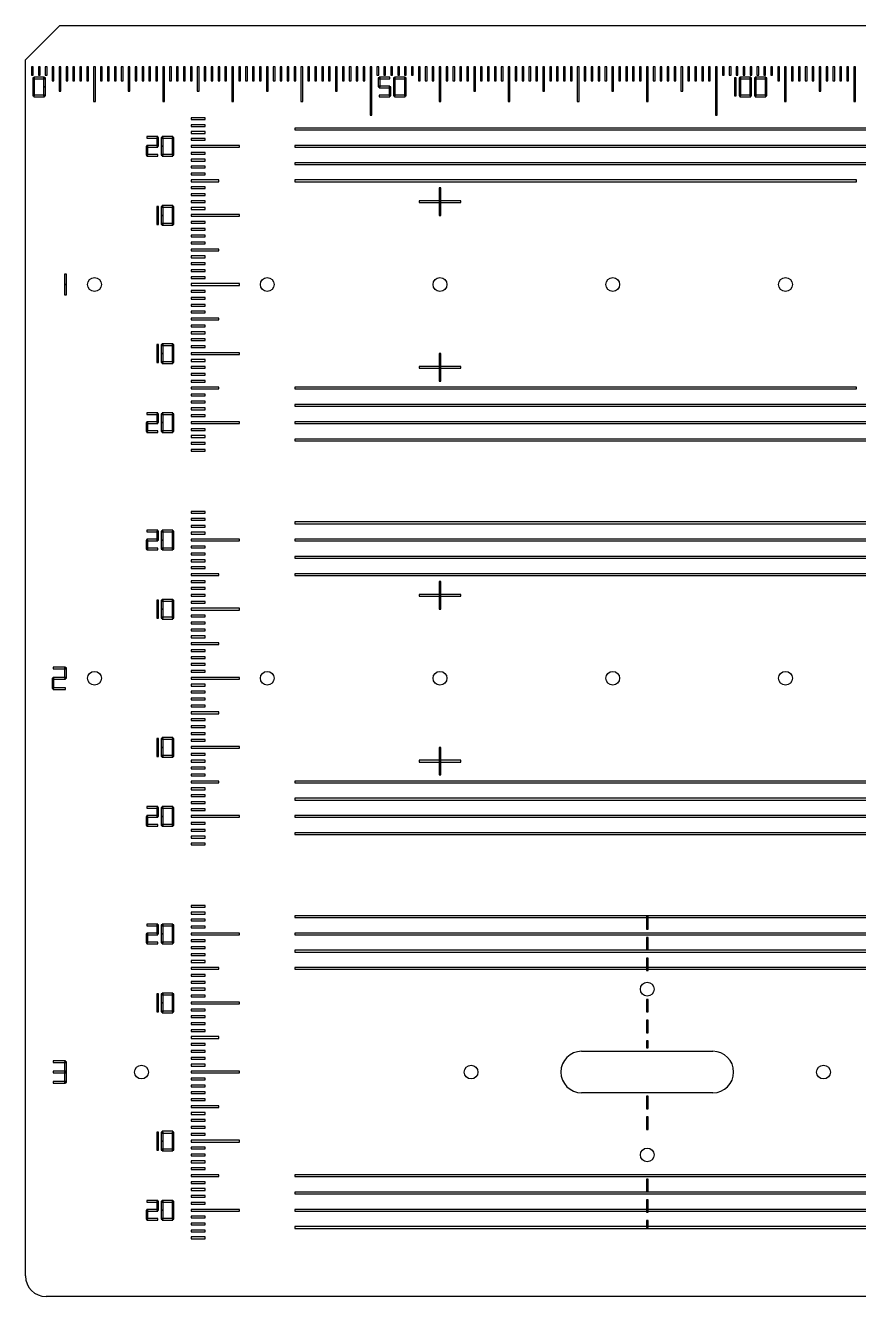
# Model space of a CAD drawing. Header units: millimetres. Extents: x 0 to 215, y 0 to 184.
# Drawn here: x 0 to 120.6, y 0 to 184 of the extents above; entities that cross this region are included whole.
import ezdxf

# ---------------------------------------------------------------- set-up
doc = ezdxf.new("R2010")
doc.units = ezdxf.units.MM
doc.layers.add('GRAVIROVANI', color=5, linetype='CONTINUOUS')
doc.layers.add('REZ', color=1, linetype='CONTINUOUS')

msp = doc.modelspace()

# ---------------------------------------------------------------- linework, layer by layer
at = {"layer": 'GRAVIROVANI'}
for points in [[(0.875, 178), (0.875, 176.8), (1.125, 176.8), (1.125, 178)], [(1.875, 178), (1.875, 176.8), (2.125, 176.8), (2.125, 178)], [(2.875, 178), (2.875, 176.8), (3.125, 176.8), (3.125, 178)], [(3.875, 178), (3.875, 176), (4.125, 176), (4.125, 178)], [(4.875, 178), (4.875, 174.5), (5.125, 174.5), (5.125, 178)], [(5.875, 178), (5.875, 176), (6.125, 176), (6.125, 178)], [(6.875, 178), (6.875, 176), (7.125, 176), (7.125, 178)], [(7.875, 178), (7.875, 176), (8.125, 176), (8.125, 178)], [(8.875, 178), (8.875, 176), (9.125, 176), (9.125, 178)], [(9.875, 178), (9.875, 173), (10.125, 173), (10.125, 178)], [(10.875, 178), (10.875, 176), (11.125, 176), (11.125, 178)], [(11.875, 178), (11.875, 176), (12.125, 176), (12.125, 178)], [(12.875, 178), (12.875, 176), (13.125, 176), (13.125, 178)], [(13.875, 178), (13.875, 176), (14.125, 176), (14.125, 178)], [(14.875, 178), (14.875, 174.5), (15.125, 174.5), (15.125, 178)], [(15.875, 178), (15.875, 176), (16.125, 176), (16.125, 178)], [(16.875, 178), (16.875, 176), (17.125, 176), (17.125, 178)], [(17.875, 178), (17.875, 176), (18.125, 176), (18.125, 178)], [(18.875, 178), (18.875, 176), (19.125, 176), (19.125, 178)], [(19.875, 178), (19.875, 173), (20.125, 173), (20.125, 178)], [(20.875, 178), (20.875, 176), (21.125, 176), (21.125, 178)], [(21.875, 178), (21.875, 176), (22.125, 176), (22.125, 178)], [(22.875, 178), (22.875, 176), (23.125, 176), (23.125, 178)], [(23.875, 178), (23.875, 176), (24.125, 176), (24.125, 178)], [(24.875, 178), (24.875, 174.5), (25.125, 174.5), (25.125, 178)], [(25.875, 178), (25.875, 176), (26.125, 176), (26.125, 178)], [(26.875, 178), (26.875, 176), (27.125, 176), (27.125, 178)], [(27.875, 178), (27.875, 176), (28.125, 176), (28.125, 178)], [(28.875, 178), (28.875, 176), (29.125, 176), (29.125, 178)], [(29.875, 178), (29.875, 173), (30.125, 173), (30.125, 178)], [(30.875, 178), (30.875, 176), (31.125, 176), (31.125, 178)], [(31.875, 178), (31.875, 176), (32.125, 176), (32.125, 178)], [(32.875, 178), (32.875, 176), (33.125, 176), (33.125, 178)], [(33.875, 178), (33.875, 176), (34.125, 176), (34.125, 178)], [(34.875, 178), (34.875, 174.5), (35.125, 174.5), (35.125, 178)], [(35.875, 178), (35.875, 176), (36.125, 176), (36.125, 178)], [(36.875, 178), (36.875, 176), (37.125, 176), (37.125, 178)], [(37.875, 178), (37.875, 176), (38.125, 176), (38.125, 178)], [(38.875, 178), (38.875, 176), (39.125, 176), (39.125, 178)], [(39.875, 178), (39.875, 173), (40.125, 173), (40.125, 178)], [(40.875, 178), (40.875, 176), (41.125, 176), (41.125, 178)], [(41.875, 178), (41.875, 176), (42.125, 176), (42.125, 178)], [(42.875, 178), (42.875, 176), (43.125, 176), (43.125, 178)], [(43.875, 178), (43.875, 176), (44.125, 176), (44.125, 178)], [(44.875, 178), (44.875, 174.5), (45.125, 174.5), (45.125, 178)], [(45.875, 178), (45.875, 176), (46.125, 176), (46.125, 178)], [(46.875, 178), (46.875, 176), (47.125, 176), (47.125, 178)], [(47.875, 178), (47.875, 176), (48.125, 176), (48.125, 178)], [(48.875, 178), (48.875, 176), (49.125, 176), (49.125, 178)], [(49.875, 178), (49.875, 171), (50.125, 171), (50.125, 178)], [(50.875, 178), (50.875, 176.8), (51.125, 176.8), (51.125, 178)], [(51.875, 178), (51.875, 176.8), (52.125, 176.8), (52.125, 178)], [(52.875, 178), (52.875, 176.8), (53.125, 176.8), (53.125, 178)], [(53.875, 178), (53.875, 176.8), (54.125, 176.8), (54.125, 178)], [(54.875, 178), (54.875, 176.8), (55.125, 176.8), (55.125, 178)], [(55.875, 178), (55.875, 176.8), (56.125, 176.8), (56.125, 178)], [(56.875, 178), (56.875, 176), (57.125, 176), (57.125, 178)], [(57.875, 178), (57.875, 176), (58.125, 176), (58.125, 178)], [(58.875, 178), (58.875, 176), (59.125, 176), (59.125, 178)], [(59.875, 178), (59.875, 173), (60.125, 173), (60.125, 178)], [(60.875, 178), (60.875, 176), (61.125, 176), (61.125, 178)], [(61.875, 178), (61.875, 176), (62.125, 176), (62.125, 178)], [(62.875, 178), (62.875, 176), (63.125, 176), (63.125, 178)], [(63.875, 178), (63.875, 176), (64.125, 176), (64.125, 178)], [(64.875, 178), (64.875, 174.5), (65.125, 174.5), (65.125, 178)], [(65.875, 178), (65.875, 176), (66.125, 176), (66.125, 178)], [(66.875, 178), (66.875, 176), (67.125, 176), (67.125, 178)], [(67.875, 178), (67.875, 176), (68.125, 176), (68.125, 178)], [(68.875, 178), (68.875, 176), (69.125, 176), (69.125, 178)], [(69.875, 178), (69.875, 173), (70.125, 173), (70.125, 178)], [(70.875, 178), (70.875, 176), (71.125, 176), (71.125, 178)], [(71.875, 178), (71.875, 176), (72.125, 176), (72.125, 178)], [(72.875, 178), (72.875, 176), (73.125, 176), (73.125, 178)], [(73.875, 178), (73.875, 176), (74.125, 176), (74.125, 178)], [(74.875, 178), (74.875, 174.5), (75.125, 174.5), (75.125, 178)], [(75.875, 178), (75.875, 176), (76.125, 176), (76.125, 178)], [(76.875, 178), (76.875, 176), (77.125, 176), (77.125, 178)], [(77.875, 178), (77.875, 176), (78.125, 176), (78.125, 178)], [(78.875, 178), (78.875, 176), (79.125, 176), (79.125, 178)], [(79.875, 178), (79.875, 173), (80.125, 173), (80.125, 178)], [(80.875, 178), (80.875, 176), (81.125, 176), (81.125, 178)], [(81.875, 178), (81.875, 176), (82.125, 176), (82.125, 178)], [(82.875, 178), (82.875, 176), (83.125, 176), (83.125, 178)], [(83.875, 178), (83.875, 176), (84.125, 176), (84.125, 178)], [(84.875, 178), (84.875, 174.5), (85.125, 174.5), (85.125, 178)], [(85.875, 178), (85.875, 176), (86.125, 176), (86.125, 178)], [(86.875, 178), (86.875, 176), (87.125, 176), (87.125, 178)], [(87.875, 178), (87.875, 176), (88.125, 176), (88.125, 178)], [(88.875, 178), (88.875, 176), (89.125, 176), (89.125, 178)], [(89.875, 178), (89.875, 173), (90.125, 173), (90.125, 178)], [(90.875, 178), (90.875, 176), (91.125, 176), (91.125, 178)], [(91.875, 178), (91.875, 176), (92.125, 176), (92.125, 178)], [(92.875, 178), (92.875, 176), (93.125, 176), (93.125, 178)], [(93.875, 178), (93.875, 176), (94.125, 176), (94.125, 178)], [(94.875, 178), (94.875, 174.5), (95.125, 174.5), (95.125, 178)], [(95.875, 178), (95.875, 176), (96.125, 176), (96.125, 178)], [(96.875, 178), (96.875, 176), (97.125, 176), (97.125, 178)], [(97.875, 178), (97.875, 176), (98.125, 176), (98.125, 178)], [(98.875, 178), (98.875, 176), (99.125, 176), (99.125, 178)], [(99.875, 178), (99.875, 171), (100.125, 171), (100.125, 178)], [(100.875, 178), (100.875, 176.8), (101.125, 176.8), (101.125, 178)], [(101.875, 178), (101.875, 176.8), (102.125, 176.8), (102.125, 178)], [(102.875, 178), (102.875, 176.8), (103.125, 176.8), (103.125, 178)], [(103.875, 178), (103.875, 176.8), (104.125, 176.8), (104.125, 178)], [(104.875, 178), (104.875, 176.8), (105.125, 176.8), (105.125, 178)], [(105.875, 178), (105.875, 176.8), (106.125, 176.8), (106.125, 178)], [(106.875, 178), (106.875, 176.8), (107.125, 176.8), (107.125, 178)], [(107.875, 178), (107.875, 176.8), (108.125, 176.8), (108.125, 178)], [(108.875, 178), (108.875, 176), (109.125, 176), (109.125, 178)], [(109.875, 178), (109.875, 173), (110.125, 173), (110.125, 178)], [(110.875, 178), (110.875, 176), (111.125, 176), (111.125, 178)], [(111.875, 178), (111.875, 176), (112.125, 176), (112.125, 178)], [(112.875, 178), (112.875, 176), (113.125, 176), (113.125, 178)], [(113.875, 178), (113.875, 176), (114.125, 176), (114.125, 178)], [(114.875, 178), (114.875, 174.5), (115.125, 174.5), (115.125, 178)], [(115.875, 178), (115.875, 176), (116.125, 176), (116.125, 178)], [(116.875, 178), (116.875, 176), (117.125, 176), (117.125, 178)], [(117.875, 178), (117.875, 176), (118.125, 176), (118.125, 178)], [(118.875, 178), (118.875, 176), (119.125, 176), (119.125, 178)], [(119.875, 178), (119.875, 173), (120.125, 173), (120.125, 178)], [(1.075, 176.4), (1.075, 175.1), (1.325, 175.1), (1.325, 176.4)], [(1.075, 175.1), (1.075, 173.8), (1.325, 173.8), (1.325, 175.1)], [(1.2, 176.275), (2.76, 176.275), (2.76, 176.525), (1.2, 176.525)], [(2.635, 176.4), (2.635, 175.1), (2.885, 175.1), (2.885, 176.4)], [(2.635, 175.1), (2.635, 173.8), (2.885, 173.8), (2.885, 175.1)], [(51.075, 176.4), (51.075, 175.1), (51.325, 175.1), (51.325, 176.4)], [(51.2, 176.275), (52.76, 176.275), (52.76, 176.525), (51.2, 176.525)], [(51.2, 174.975), (52.76, 174.975), (52.76, 175.225), (51.2, 175.225)], [(52.635, 175.1), (52.635, 173.8), (52.885, 173.8), (52.885, 175.1)], [(53.285, 176.4), (53.285, 175.1), (53.535, 175.1), (53.535, 176.4)], [(53.285, 175.1), (53.285, 173.8), (53.535, 173.8), (53.535, 175.1)], [(53.41, 176.275), (54.97, 176.275), (54.97, 176.525), (53.41, 176.525)], [(54.845, 176.4), (54.845, 175.1), (55.095, 175.1), (55.095, 176.4)], [(54.845, 175.1), (54.845, 173.8), (55.095, 173.8), (55.095, 175.1)], [(102.635, 176.4), (102.635, 175.1), (102.885, 175.1), (102.885, 176.4)], [(102.635, 175.1), (102.635, 173.8), (102.885, 173.8), (102.885, 175.1)], [(103.285, 176.4), (103.285, 175.1), (103.535, 175.1), (103.535, 176.4)], [(103.285, 175.1), (103.285, 173.8), (103.535, 173.8), (103.535, 175.1)], [(103.41, 176.275), (104.97, 176.275), (104.97, 176.525), (103.41, 176.525)], [(104.845, 176.4), (104.845, 175.1), (105.095, 175.1), (105.095, 176.4)], [(104.845, 175.1), (104.845, 173.8), (105.095, 173.8), (105.095, 175.1)], [(105.495, 176.4), (105.495, 175.1), (105.745, 175.1), (105.745, 176.4)], [(105.495, 175.1), (105.495, 173.8), (105.745, 173.8), (105.745, 175.1)], [(105.62, 176.275), (107.18, 176.275), (107.18, 176.525), (105.62, 176.525)], [(107.055, 176.4), (107.055, 175.1), (107.305, 175.1), (107.305, 176.4)], [(107.055, 175.1), (107.055, 173.8), (107.305, 173.8), (107.305, 175.1)], [(1.2, 173.675), (2.76, 173.675), (2.76, 173.925), (1.2, 173.925)], [(51.2, 173.675), (52.76, 173.675), (52.76, 173.925), (51.2, 173.925)], [(53.41, 173.675), (54.97, 173.675), (54.97, 173.925), (53.41, 173.925)], [(103.41, 173.675), (104.97, 173.675), (104.97, 173.925), (103.41, 173.925)], [(105.62, 173.675), (107.18, 173.675), (107.18, 173.925), (105.62, 173.925)], [(24, 170.375), (26, 170.375), (26, 170.625), (24, 170.625)], [(24, 169.375), (26, 169.375), (26, 169.625), (24, 169.625)], [(17.58, 167.675), (19.14, 167.675), (19.14, 167.925), (17.58, 167.925)], [(19.015, 167.8), (19.015, 166.5), (19.265, 166.5), (19.265, 167.8)], [(19.665, 167.8), (19.665, 166.5), (19.915, 166.5), (19.915, 167.8)], [(19.79, 167.675), (21.35, 167.675), (21.35, 167.925), (19.79, 167.925)], [(21.225, 167.8), (21.225, 166.5), (21.475, 166.5), (21.475, 167.8)], [(24, 168.375), (26, 168.375), (26, 168.625), (24, 168.625)], [(24, 167.375), (26, 167.375), (26, 167.625), (24, 167.625)], [(39, 168.875), (134.687, 168.875), (134.687, 169.125), (39, 169.125)], [(17.455, 166.5), (17.455, 165.2), (17.705, 165.2), (17.705, 166.5)], [(17.58, 166.375), (19.14, 166.375), (19.14, 166.625), (17.58, 166.625)], [(19.665, 166.5), (19.665, 165.2), (19.915, 165.2), (19.915, 166.5)], [(21.225, 166.5), (21.225, 165.2), (21.475, 165.2), (21.475, 166.5)], [(24, 166.375), (31, 166.375), (31, 166.625), (24, 166.625)], [(24, 165.375), (26, 165.375), (26, 165.625), (24, 165.625)], [(39, 166.375), (129.887, 166.375), (129.887, 166.625), (39, 166.625)], [(17.58, 165.075), (19.14, 165.075), (19.14, 165.325), (17.58, 165.325)], [(19.79, 165.075), (21.35, 165.075), (21.35, 165.325), (19.79, 165.325)], [(24, 164.375), (26, 164.375), (26, 164.625), (24, 164.625)], [(39, 163.875), (125.087, 163.875), (125.087, 164.125), (39, 164.125)], [(24, 163.375), (26, 163.375), (26, 163.625), (24, 163.625)], [(24, 162.375), (26, 162.375), (26, 162.625), (24, 162.625)], [(24, 161.375), (28, 161.375), (28, 161.625), (24, 161.625)], [(24, 160.375), (26, 160.375), (26, 160.625), (24, 160.625)], [(39, 161.375), (120.287, 161.375), (120.287, 161.625), (39, 161.625)], [(59.875, 160.5), (59.875, 156.5), (60.125, 156.5), (60.125, 160.5)], [(24, 159.375), (26, 159.375), (26, 159.625), (24, 159.625)], [(24, 158.375), (26, 158.375), (26, 158.625), (24, 158.625)], [(57, 158.375), (63, 158.375), (63, 158.625), (57, 158.625)], [(19.015, 157.8), (19.015, 156.5), (19.265, 156.5), (19.265, 157.8)], [(19.015, 156.5), (19.015, 155.2), (19.265, 155.2), (19.265, 156.5)], [(19.665, 157.8), (19.665, 156.5), (19.915, 156.5), (19.915, 157.8)], [(19.665, 156.5), (19.665, 155.2), (19.915, 155.2), (19.915, 156.5)], [(19.79, 157.675), (21.35, 157.675), (21.35, 157.925), (19.79, 157.925)], [(21.225, 157.8), (21.225, 156.5), (21.475, 156.5), (21.475, 157.8)], [(21.225, 156.5), (21.225, 155.2), (21.475, 155.2), (21.475, 156.5)], [(24, 157.375), (26, 157.375), (26, 157.625), (24, 157.625)], [(24, 156.375), (31, 156.375), (31, 156.625), (24, 156.625)], [(19.79, 155.075), (21.35, 155.075), (21.35, 155.325), (19.79, 155.325)], [(24, 155.375), (26, 155.375), (26, 155.625), (24, 155.625)], [(24, 154.375), (26, 154.375), (26, 154.625), (24, 154.625)], [(24, 153.375), (26, 153.375), (26, 153.625), (24, 153.625)], [(24, 152.375), (26, 152.375), (26, 152.625), (24, 152.625)], [(24, 151.375), (28, 151.375), (28, 151.625), (24, 151.625)], [(24, 150.375), (26, 150.375), (26, 150.625), (24, 150.625)], [(24, 149.375), (26, 149.375), (26, 149.625), (24, 149.625)], [(5.675, 148), (5.675, 146.5), (5.925, 146.5), (5.925, 148)], [(24, 148.375), (26, 148.375), (26, 148.625), (24, 148.625)], [(24, 147.375), (26, 147.375), (26, 147.625), (24, 147.625)], [(5.675, 146.5), (5.675, 145), (5.925, 145), (5.925, 146.5)], [(24, 146.375), (31, 146.375), (31, 146.625), (24, 146.625)], [(24, 145.375), (26, 145.375), (26, 145.625), (24, 145.625)], [(24, 144.375), (26, 144.375), (26, 144.625), (24, 144.625)], [(24, 143.375), (26, 143.375), (26, 143.625), (24, 143.625)], [(24, 142.375), (26, 142.375), (26, 142.625), (24, 142.625)], [(24, 141.375), (28, 141.375), (28, 141.625), (24, 141.625)], [(24, 140.375), (26, 140.375), (26, 140.625), (24, 140.625)], [(24, 139.375), (26, 139.375), (26, 139.625), (24, 139.625)], [(24, 138.375), (26, 138.375), (26, 138.625), (24, 138.625)], [(19.015, 137.8), (19.015, 136.5), (19.265, 136.5), (19.265, 137.8)], [(19.015, 136.5), (19.015, 135.2), (19.265, 135.2), (19.265, 136.5)], [(19.665, 137.8), (19.665, 136.5), (19.915, 136.5), (19.915, 137.8)], [(19.665, 136.5), (19.665, 135.2), (19.915, 135.2), (19.915, 136.5)], [(19.79, 137.675), (21.35, 137.675), (21.35, 137.925), (19.79, 137.925)], [(21.225, 137.8), (21.225, 136.5), (21.475, 136.5), (21.475, 137.8)], [(21.225, 136.5), (21.225, 135.2), (21.475, 135.2), (21.475, 136.5)], [(24, 137.375), (26, 137.375), (26, 137.625), (24, 137.625)], [(24, 136.375), (31, 136.375), (31, 136.625), (24, 136.625)], [(59.875, 136.5), (59.875, 132.5), (60.125, 132.5), (60.125, 136.5)], [(19.79, 135.075), (21.35, 135.075), (21.35, 135.325), (19.79, 135.325)], [(24, 135.375), (26, 135.375), (26, 135.625), (24, 135.625)], [(24, 134.375), (26, 134.375), (26, 134.625), (24, 134.625)], [(57, 134.375), (63, 134.375), (63, 134.625), (57, 134.625)], [(24, 133.375), (26, 133.375), (26, 133.625), (24, 133.625)], [(24, 132.375), (26, 132.375), (26, 132.625), (24, 132.625)], [(24, 131.375), (28, 131.375), (28, 131.625), (24, 131.625)], [(39, 131.375), (120.287, 131.375), (120.287, 131.625), (39, 131.625)], [(24, 130.375), (26, 130.375), (26, 130.625), (24, 130.625)], [(24, 129.375), (26, 129.375), (26, 129.625), (24, 129.625)], [(39, 128.875), (125.087, 128.875), (125.087, 129.125), (39, 129.125)], [(17.58, 127.675), (19.14, 127.675), (19.14, 127.925), (17.58, 127.925)], [(19.015, 127.8), (19.015, 126.5), (19.265, 126.5), (19.265, 127.8)], [(19.665, 127.8), (19.665, 126.5), (19.915, 126.5), (19.915, 127.8)], [(19.79, 127.675), (21.35, 127.675), (21.35, 127.925), (19.79, 127.925)], [(21.225, 127.8), (21.225, 126.5), (21.475, 126.5), (21.475, 127.8)], [(24, 128.375), (26, 128.375), (26, 128.625), (24, 128.625)], [(24, 127.375), (26, 127.375), (26, 127.625), (24, 127.625)], [(17.455, 126.5), (17.455, 125.2), (17.705, 125.2), (17.705, 126.5)], [(17.58, 126.375), (19.14, 126.375), (19.14, 126.625), (17.58, 126.625)], [(17.58, 125.075), (19.14, 125.075), (19.14, 125.325), (17.58, 125.325)], [(19.665, 126.5), (19.665, 125.2), (19.915, 125.2), (19.915, 126.5)], [(19.79, 125.075), (21.35, 125.075), (21.35, 125.325), (19.79, 125.325)], [(21.225, 126.5), (21.225, 125.2), (21.475, 125.2), (21.475, 126.5)], [(24, 126.375), (31, 126.375), (31, 126.625), (24, 126.625)], [(24, 125.375), (26, 125.375), (26, 125.625), (24, 125.625)], [(39, 126.375), (129.887, 126.375), (129.887, 126.625), (39, 126.625)], [(24, 124.375), (26, 124.375), (26, 124.625), (24, 124.625)], [(24, 123.375), (26, 123.375), (26, 123.625), (24, 123.625)], [(39, 123.875), (134.687, 123.875), (134.687, 124.125), (39, 124.125)], [(24, 122.375), (26, 122.375), (26, 122.625), (24, 122.625)], [(24, 113.375), (26, 113.375), (26, 113.625), (24, 113.625)], [(24, 112.375), (26, 112.375), (26, 112.625), (24, 112.625)], [(17.58, 110.675), (19.14, 110.675), (19.14, 110.925), (17.58, 110.925)], [(19.015, 110.8), (19.015, 109.5), (19.265, 109.5), (19.265, 110.8)], [(19.665, 110.8), (19.665, 109.5), (19.915, 109.5), (19.915, 110.8)], [(19.79, 110.675), (21.35, 110.675), (21.35, 110.925), (19.79, 110.925)], [(21.225, 110.8), (21.225, 109.5), (21.475, 109.5), (21.475, 110.8)], [(24, 111.375), (26, 111.375), (26, 111.625), (24, 111.625)], [(24, 110.375), (26, 110.375), (26, 110.625), (24, 110.625)], [(39, 111.875), (172.7, 111.875), (172.7, 112.125), (39, 112.125)], [(17.455, 109.5), (17.455, 108.2), (17.705, 108.2), (17.705, 109.5)], [(17.58, 109.375), (19.14, 109.375), (19.14, 109.625), (17.58, 109.625)], [(19.665, 109.5), (19.665, 108.2), (19.915, 108.2), (19.915, 109.5)], [(21.225, 109.5), (21.225, 108.2), (21.475, 108.2), (21.475, 109.5)], [(24, 109.375), (31, 109.375), (31, 109.625), (24, 109.625)], [(24, 108.375), (26, 108.375), (26, 108.625), (24, 108.625)], [(39, 109.375), (167.9, 109.375), (167.9, 109.625), (39, 109.625)], [(17.58, 108.075), (19.14, 108.075), (19.14, 108.325), (17.58, 108.325)], [(19.79, 108.075), (21.35, 108.075), (21.35, 108.325), (19.79, 108.325)], [(24, 107.375), (26, 107.375), (26, 107.625), (24, 107.625)], [(39, 106.875), (163.1, 106.875), (163.1, 107.125), (39, 107.125)], [(24, 106.375), (26, 106.375), (26, 106.625), (24, 106.625)], [(24, 105.375), (26, 105.375), (26, 105.625), (24, 105.625)], [(24, 104.375), (28, 104.375), (28, 104.625), (24, 104.625)], [(24, 103.375), (26, 103.375), (26, 103.625), (24, 103.625)], [(39, 104.375), (158.3, 104.375), (158.3, 104.625), (39, 104.625)], [(59.875, 103.5), (59.875, 99.5), (60.125, 99.5), (60.125, 103.5)], [(24, 102.375), (26, 102.375), (26, 102.625), (24, 102.625)], [(24, 101.375), (26, 101.375), (26, 101.625), (24, 101.625)], [(57, 101.375), (63, 101.375), (63, 101.625), (57, 101.625)], [(19.015, 100.8), (19.015, 99.5), (19.265, 99.5), (19.265, 100.8)], [(19.015, 99.5), (19.015, 98.2), (19.265, 98.2), (19.265, 99.5)], [(19.665, 100.8), (19.665, 99.5), (19.915, 99.5), (19.915, 100.8)], [(19.665, 99.5), (19.665, 98.2), (19.915, 98.2), (19.915, 99.5)], [(19.79, 100.675), (21.35, 100.675), (21.35, 100.925), (19.79, 100.925)], [(21.225, 100.8), (21.225, 99.5), (21.475, 99.5), (21.475, 100.8)], [(21.225, 99.5), (21.225, 98.2), (21.475, 98.2), (21.475, 99.5)], [(24, 100.375), (26, 100.375), (26, 100.625), (24, 100.625)], [(24, 99.375), (31, 99.375), (31, 99.625), (24, 99.625)], [(19.79, 98.075), (21.35, 98.075), (21.35, 98.325), (19.79, 98.325)], [(24, 98.375), (26, 98.375), (26, 98.625), (24, 98.625)], [(24, 97.375), (26, 97.375), (26, 97.625), (24, 97.625)], [(24, 96.375), (26, 96.375), (26, 96.625), (24, 96.625)], [(24, 95.375), (26, 95.375), (26, 95.625), (24, 95.625)], [(24, 94.375), (28, 94.375), (28, 94.625), (24, 94.625)], [(24, 93.375), (26, 93.375), (26, 93.625), (24, 93.625)], [(24, 92.375), (26, 92.375), (26, 92.625), (24, 92.625)], [(4, 90.875), (5.8, 90.875), (5.8, 91.125), (4, 91.125)], [(5.675, 91), (5.675, 89.5), (5.925, 89.5), (5.925, 91)], [(24, 91.375), (26, 91.375), (26, 91.625), (24, 91.625)], [(24, 90.375), (26, 90.375), (26, 90.625), (24, 90.625)], [(3.875, 89.5), (3.875, 88), (4.125, 88), (4.125, 89.5)], [(4, 89.375), (5.8, 89.375), (5.8, 89.625), (4, 89.625)], [(24, 89.375), (31, 89.375), (31, 89.625), (24, 89.625)], [(24, 88.375), (26, 88.375), (26, 88.625), (24, 88.625)], [(4, 87.875), (5.8, 87.875), (5.8, 88.125), (4, 88.125)], [(24, 87.375), (26, 87.375), (26, 87.625), (24, 87.625)], [(24, 86.375), (26, 86.375), (26, 86.625), (24, 86.625)], [(24, 85.375), (26, 85.375), (26, 85.625), (24, 85.625)], [(24, 84.375), (28, 84.375), (28, 84.625), (24, 84.625)], [(24, 83.375), (26, 83.375), (26, 83.625), (24, 83.625)], [(24, 82.375), (26, 82.375), (26, 82.625), (24, 82.625)], [(24, 81.375), (26, 81.375), (26, 81.625), (24, 81.625)], [(19.015, 80.8), (19.015, 79.5), (19.265, 79.5), (19.265, 80.8)], [(19.015, 79.5), (19.015, 78.2), (19.265, 78.2), (19.265, 79.5)], [(19.665, 80.8), (19.665, 79.5), (19.915, 79.5), (19.915, 80.8)], [(19.665, 79.5), (19.665, 78.2), (19.915, 78.2), (19.915, 79.5)], [(19.79, 80.675), (21.35, 80.675), (21.35, 80.925), (19.79, 80.925)], [(21.225, 80.8), (21.225, 79.5), (21.475, 79.5), (21.475, 80.8)], [(21.225, 79.5), (21.225, 78.2), (21.475, 78.2), (21.475, 79.5)], [(24, 80.375), (26, 80.375), (26, 80.625), (24, 80.625)], [(24, 79.375), (31, 79.375), (31, 79.625), (24, 79.625)], [(59.875, 79.5), (59.875, 75.5), (60.125, 75.5), (60.125, 79.5)], [(19.79, 78.075), (21.35, 78.075), (21.35, 78.325), (19.79, 78.325)], [(24, 78.375), (26, 78.375), (26, 78.625), (24, 78.625)], [(24, 77.375), (26, 77.375), (26, 77.625), (24, 77.625)], [(57, 77.375), (63, 77.375), (63, 77.625), (57, 77.625)], [(24, 76.375), (26, 76.375), (26, 76.625), (24, 76.625)], [(24, 75.375), (26, 75.375), (26, 75.625), (24, 75.625)], [(24, 74.375), (28, 74.375), (28, 74.625), (24, 74.625)], [(24, 73.375), (26, 73.375), (26, 73.625), (24, 73.625)], [(39, 74.375), (158.3, 74.375), (158.3, 74.625), (39, 74.625)], [(24, 72.375), (26, 72.375), (26, 72.625), (24, 72.625)], [(39, 71.875), (163.1, 71.875), (163.1, 72.125), (39, 72.125)], [(17.58, 70.675), (19.14, 70.675), (19.14, 70.925), (17.58, 70.925)], [(19.015, 70.8), (19.015, 69.5), (19.265, 69.5), (19.265, 70.8)], [(19.665, 70.8), (19.665, 69.5), (19.915, 69.5), (19.915, 70.8)], [(19.79, 70.675), (21.35, 70.675), (21.35, 70.925), (19.79, 70.925)], [(21.225, 70.8), (21.225, 69.5), (21.475, 69.5), (21.475, 70.8)], [(24, 71.375), (26, 71.375), (26, 71.625), (24, 71.625)], [(24, 70.375), (26, 70.375), (26, 70.625), (24, 70.625)], [(17.455, 69.5), (17.455, 68.2), (17.705, 68.2), (17.705, 69.5)], [(17.58, 69.375), (19.14, 69.375), (19.14, 69.625), (17.58, 69.625)], [(17.58, 68.075), (19.14, 68.075), (19.14, 68.325), (17.58, 68.325)], [(19.665, 69.5), (19.665, 68.2), (19.915, 68.2), (19.915, 69.5)], [(19.79, 68.075), (21.35, 68.075), (21.35, 68.325), (19.79, 68.325)], [(21.225, 69.5), (21.225, 68.2), (21.475, 68.2), (21.475, 69.5)], [(24, 69.375), (31, 69.375), (31, 69.625), (24, 69.625)], [(24, 68.375), (26, 68.375), (26, 68.625), (24, 68.625)], [(39, 69.375), (167.9, 69.375), (167.9, 69.625), (39, 69.625)], [(24, 67.375), (26, 67.375), (26, 67.625), (24, 67.625)], [(24, 66.375), (26, 66.375), (26, 66.625), (24, 66.625)], [(39, 66.875), (172.7, 66.875), (172.7, 67.125), (39, 67.125)], [(24, 65.375), (26, 65.375), (26, 65.625), (24, 65.625)], [(24, 56.375), (26, 56.375), (26, 56.625), (24, 56.625)], [(24, 55.375), (26, 55.375), (26, 55.625), (24, 55.625)], [(17.58, 53.675), (19.14, 53.675), (19.14, 53.925), (17.58, 53.925)], [(19.015, 53.8), (19.015, 52.5), (19.265, 52.5), (19.265, 53.8)], [(19.665, 53.8), (19.665, 52.5), (19.915, 52.5), (19.915, 53.8)], [(19.79, 53.675), (21.35, 53.675), (21.35, 53.925), (19.79, 53.925)], [(21.225, 53.8), (21.225, 52.5), (21.475, 52.5), (21.475, 53.8)], [(24, 54.375), (26, 54.375), (26, 54.625), (24, 54.625)], [(24, 53.375), (26, 53.375), (26, 53.625), (24, 53.625)], [(39, 54.875), (189.4, 54.875), (189.4, 55.125), (39, 55.125)], [(89.875, 55), (89.875, 53.2), (90.125, 53.2), (90.125, 55)], [(17.455, 52.5), (17.455, 51.2), (17.705, 51.2), (17.705, 52.5)], [(17.58, 52.375), (19.14, 52.375), (19.14, 52.625), (17.58, 52.625)], [(19.665, 52.5), (19.665, 51.2), (19.915, 51.2), (19.915, 52.5)], [(21.225, 52.5), (21.225, 51.2), (21.475, 51.2), (21.475, 52.5)], [(24, 52.375), (31, 52.375), (31, 52.625), (24, 52.625)], [(24, 51.375), (26, 51.375), (26, 51.625), (24, 51.625)], [(39, 52.375), (184.6, 52.375), (184.6, 52.625), (39, 52.625)], [(89.875, 52), (89.875, 50.2), (90.125, 50.2), (90.125, 52)], [(17.58, 51.075), (19.14, 51.075), (19.14, 51.325), (17.58, 51.325)], [(19.79, 51.075), (21.35, 51.075), (21.35, 51.325), (19.79, 51.325)], [(24, 50.375), (26, 50.375), (26, 50.625), (24, 50.625)], [(39, 49.875), (179.8, 49.875), (179.8, 50.125), (39, 50.125)], [(24, 49.375), (26, 49.375), (26, 49.625), (24, 49.625)], [(24, 48.375), (26, 48.375), (26, 48.625), (24, 48.625)], [(89.875, 49), (89.875, 47.2), (90.125, 47.2), (90.125, 49)], [(24, 47.375), (28, 47.375), (28, 47.625), (24, 47.625)], [(24, 46.375), (26, 46.375), (26, 46.625), (24, 46.625)], [(39, 47.375), (175, 47.375), (175, 47.625), (39, 47.625)], [(24, 45.375), (26, 45.375), (26, 45.625), (24, 45.625)], [(24, 44.375), (26, 44.375), (26, 44.625), (24, 44.625)], [(19.015, 43.8), (19.015, 42.5), (19.265, 42.5), (19.265, 43.8)], [(19.015, 42.5), (19.015, 41.2), (19.265, 41.2), (19.265, 42.5)], [(19.665, 43.8), (19.665, 42.5), (19.915, 42.5), (19.915, 43.8)], [(19.665, 42.5), (19.665, 41.2), (19.915, 41.2), (19.915, 42.5)], [(19.79, 43.675), (21.35, 43.675), (21.35, 43.925), (19.79, 43.925)], [(21.225, 43.8), (21.225, 42.5), (21.475, 42.5), (21.475, 43.8)], [(21.225, 42.5), (21.225, 41.2), (21.475, 41.2), (21.475, 42.5)], [(24, 43.375), (26, 43.375), (26, 43.625), (24, 43.625)], [(24, 42.375), (31, 42.375), (31, 42.625), (24, 42.625)], [(89.875, 43), (89.875, 41.2), (90.125, 41.2), (90.125, 43)], [(19.79, 41.075), (21.35, 41.075), (21.35, 41.325), (19.79, 41.325)], [(24, 41.375), (26, 41.375), (26, 41.625), (24, 41.625)], [(24, 40.375), (26, 40.375), (26, 40.625), (24, 40.625)], [(24, 39.375), (26, 39.375), (26, 39.625), (24, 39.625)], [(89.875, 40), (89.875, 38.2), (90.125, 38.2), (90.125, 40)], [(24, 38.375), (26, 38.375), (26, 38.625), (24, 38.625)], [(24, 37.375), (28, 37.375), (28, 37.625), (24, 37.625)], [(89.875, 37), (89.875, 36), (90.125, 36), (90.125, 37)], [(24, 36.375), (26, 36.375), (26, 36.625), (24, 36.625)], [(24, 35.375), (26, 35.375), (26, 35.625), (24, 35.625)], [(4, 33.875), (5.8, 33.875), (5.8, 34.125), (4, 34.125)], [(5.675, 34), (5.675, 32.5), (5.925, 32.5), (5.925, 34)], [(24, 34.375), (26, 34.375), (26, 34.625), (24, 34.625)], [(24, 33.375), (26, 33.375), (26, 33.625), (24, 33.625)], [(4, 32.375), (5.8, 32.375), (5.8, 32.625), (4, 32.625)], [(5.675, 32.5), (5.675, 31), (5.925, 31), (5.925, 32.5)], [(24, 32.375), (31, 32.375), (31, 32.625), (24, 32.625)], [(24, 31.375), (26, 31.375), (26, 31.625), (24, 31.625)], [(4, 30.875), (5.8, 30.875), (5.8, 31.125), (4, 31.125)], [(24, 30.375), (26, 30.375), (26, 30.625), (24, 30.625)], [(24, 29.375), (26, 29.375), (26, 29.625), (24, 29.625)], [(24, 28.375), (26, 28.375), (26, 28.625), (24, 28.625)], [(24, 27.375), (28, 27.375), (28, 27.625), (24, 27.625)], [(89.875, 29), (89.875, 27.2), (90.125, 27.2), (90.125, 29)], [(24, 26.375), (26, 26.375), (26, 26.625), (24, 26.625)], [(89.875, 26), (89.875, 24.2), (90.125, 24.2), (90.125, 26)], [(19.79, 23.675), (21.35, 23.675), (21.35, 23.925), (19.79, 23.925)], [(24, 25.375), (26, 25.375), (26, 25.625), (24, 25.625)], [(24, 24.375), (26, 24.375), (26, 24.625), (24, 24.625)], [(19.015, 23.8), (19.015, 22.5), (19.265, 22.5), (19.265, 23.8)], [(19.015, 22.5), (19.015, 21.2), (19.265, 21.2), (19.265, 22.5)], [(19.665, 23.8), (19.665, 22.5), (19.915, 22.5), (19.915, 23.8)], [(19.665, 22.5), (19.665, 21.2), (19.915, 21.2), (19.915, 22.5)], [(21.225, 23.8), (21.225, 22.5), (21.475, 22.5), (21.475, 23.8)], [(21.225, 22.5), (21.225, 21.2), (21.475, 21.2), (21.475, 22.5)], [(24, 23.375), (26, 23.375), (26, 23.625), (24, 23.625)], [(24, 22.375), (31, 22.375), (31, 22.625), (24, 22.625)], [(19.79, 21.075), (21.35, 21.075), (21.35, 21.325), (19.79, 21.325)], [(24, 21.375), (26, 21.375), (26, 21.625), (24, 21.625)], [(24, 20.375), (26, 20.375), (26, 20.625), (24, 20.625)], [(24, 19.375), (26, 19.375), (26, 19.625), (24, 19.625)], [(24, 18.375), (26, 18.375), (26, 18.625), (24, 18.625)], [(24, 17.375), (28, 17.375), (28, 17.625), (24, 17.625)], [(24, 16.375), (26, 16.375), (26, 16.625), (24, 16.625)], [(39, 17.375), (175, 17.375), (175, 17.625), (39, 17.625)], [(89.875, 17), (89.875, 15.2), (90.125, 15.2), (90.125, 17)], [(24, 15.375), (26, 15.375), (26, 15.625), (24, 15.625)], [(39, 14.875), (179.8, 14.875), (179.8, 15.125), (39, 15.125)], [(17.58, 13.675), (19.14, 13.675), (19.14, 13.925), (17.58, 13.925)], [(19.015, 13.8), (19.015, 12.5), (19.265, 12.5), (19.265, 13.8)], [(19.665, 13.8), (19.665, 12.5), (19.915, 12.5), (19.915, 13.8)], [(19.79, 13.675), (21.35, 13.675), (21.35, 13.925), (19.79, 13.925)], [(21.225, 13.8), (21.225, 12.5), (21.475, 12.5), (21.475, 13.8)], [(24, 14.375), (26, 14.375), (26, 14.625), (24, 14.625)], [(24, 13.375), (26, 13.375), (26, 13.625), (24, 13.625)], [(89.875, 14), (89.875, 12.2), (90.125, 12.2), (90.125, 14)], [(17.455, 12.5), (17.455, 11.2), (17.705, 11.2), (17.705, 12.5)], [(17.58, 12.375), (19.14, 12.375), (19.14, 12.625), (17.58, 12.625)], [(17.58, 11.075), (19.14, 11.075), (19.14, 11.325), (17.58, 11.325)], [(19.665, 12.5), (19.665, 11.2), (19.915, 11.2), (19.915, 12.5)], [(19.79, 11.075), (21.35, 11.075), (21.35, 11.325), (19.79, 11.325)], [(21.225, 12.5), (21.225, 11.2), (21.475, 11.2), (21.475, 12.5)], [(24, 12.375), (31, 12.375), (31, 12.625), (24, 12.625)], [(24, 11.375), (26, 11.375), (26, 11.625), (24, 11.625)], [(39, 12.375), (184.6, 12.375), (184.6, 12.625), (39, 12.625)], [(24, 10.375), (26, 10.375), (26, 10.625), (24, 10.625)], [(24, 9.375), (26, 9.375), (26, 9.625), (24, 9.625)], [(39, 9.875), (189.4, 9.875), (189.4, 10.125), (39, 10.125)], [(89.875, 11), (89.875, 10), (90.125, 10), (90.125, 11)], [(24, 8.375), (26, 8.375), (26, 8.625), (24, 8.625)]]:
    msp.add_lwpolyline(points, close=True, dxfattribs=at)
at = {"layer": 'REZ'}
for p, q in [((0, 179), (5, 184)), ((5, 184), (212, 184)), ((0, 3), (0, 179)), ((80.5, 35.5), (99.5, 35.5)), ((99.5, 29.5), (80.5, 29.5)), ((212, 0), (3, 0))]:
    msp.add_line(p, q, dxfattribs=at)
for centre in [(10, 146.5), (35, 146.5), (60, 146.5), (85, 146.5), (110, 146.5), (10, 89.5), (35, 89.5), (60, 89.5), (85, 89.5), (110, 89.5), (90, 44.5), (16.8, 32.5), (64.5, 32.5), (115.5, 32.5), (90, 20.5)]:
    msp.add_circle(centre, 1, dxfattribs=at)
for centre, start, end in [((80.5, 32.5), 90, 270), ((99.5, 32.5), 270, 90), ((3, 3), 180, 270)]:
    msp.add_arc(centre, 3, start, end, dxfattribs=at)

doc.saveas('drawing.dxf')
